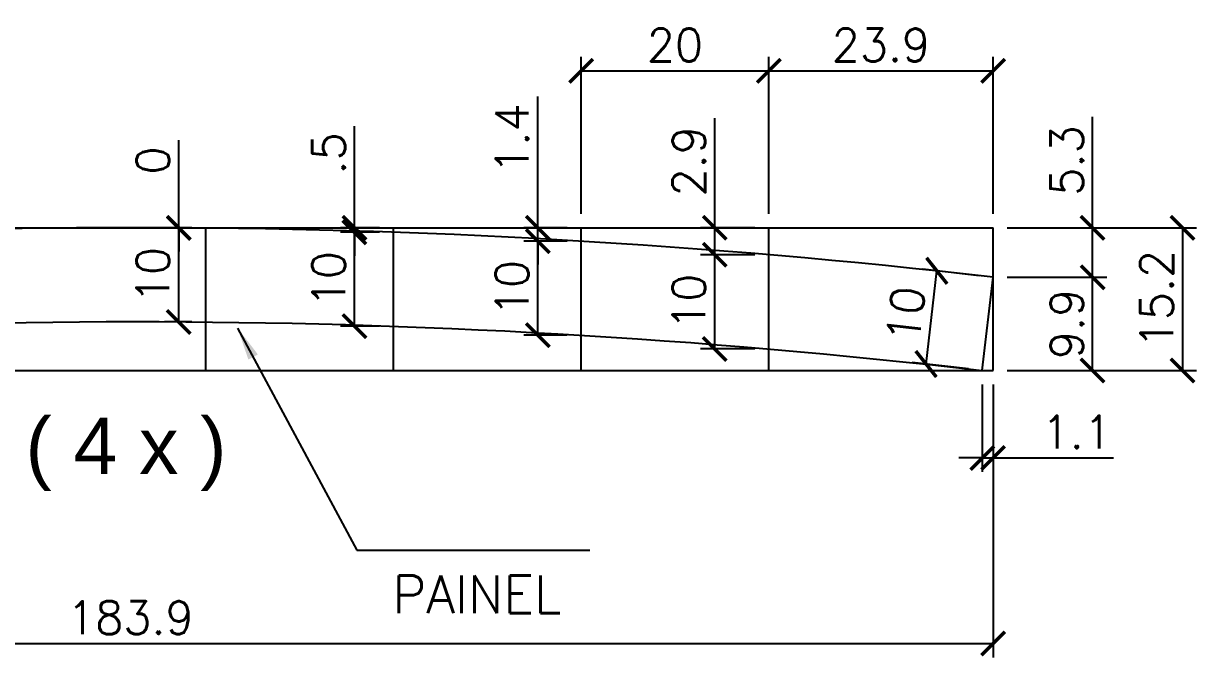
# Model space of a CAD drawing. Extents: x 2582 to 128055, y -26396 to 2611.
# Drawn here: x 2905.3 to 3155.4, y -4009.6 to -3874.4 of the extents above; entities that cross this region are included whole.
import ezdxf
from ezdxf.enums import TextEntityAlignment as Align

# ---------------------------------------------------------------- set-up
doc = ezdxf.new("R2010")
doc.units = 0
doc.header["$PDMODE"] = 35
for name, color, linetype in [('220', 4, 'Continuous'), ('COTA', 241, 'Continuous'), ('Painéis', 200, 'Continuous'), ('Romaneio', 10, 'Continuous')]:
    doc.layers.add(name, color=color, linetype=linetype)
doc.styles.add('ARIAL', font='arial.ttf')
doc.styles.add('COTA TECNICA', font='techl___.ttf', dxfattribs={"height": 10})
doc.styles.add('Romans', font='romans.shx')
doc.dimstyles.new('Cota Seção (2x)', dxfattribs={"dimtxt": 7, "dimasz": 5, "dimexe": 3, "dimexo": 3, "dimgap": 2, "dimtad": 3, "dimdec": 1, "dimlfac": 0.5, "dimzin": 12, "dimdsep": 46, "dimtxsty": 'Romans', "dimblk": 'ARCHTICK', "dimcen": 0, "dimclrd": 4, "dimclre": 4, "dimclrt": 1, "dimadec": 1, "dimazin": 3, "dimtfac": 1, "dimtdec": 1, "dimtmove": 0, "dimatfit": 3, "dimldrblk": 'OBLIQUE', "dimfxl": 1, "dimtolj": 1, "dimtzin": 12, "dimarcsym": 0})
doc.dimstyles.new('PAINEL', dxfattribs={"dimtxt": 10, "dimasz": 3, "dimexe": 3, "dimexo": 3, "dimgap": 3, "dimtad": 1, "dimdec": 1, "dimzin": 12, "dimdsep": 46, "dimtxsty": 'COTA TECNICA', "dimblk1": 'OBLIQUE', "dimblk2": 'OBLIQUE', "dimsah": 1, "dimcen": 0.9, "dimclrd": 4, "dimclre": 4, "dimclrt": 240, "dimadec": 1, "dimazin": 3, "dimtfac": 1, "dimtdec": 1, "dimtmove": 0, "dimatfit": 3, "dimfxl": 1, "dimtolj": 1, "dimtzin": 12, "dimarcsym": 0})

# ---------------------------------------------------------------- blocks, each defined once
blk = doc.blocks.new('_ArchTick')
at = {"color": 0, "linetype": 'ByBlock', "const_width": 0.15}
blk.add_lwpolyline([(-0.5, -0.5), (0.5, 0.5)], dxfattribs=at)
blk = doc.blocks.new('*D764')
at = {"layer": '220', "color": 4, "lineweight": -2, "transparency": 16777216}
for p, q in [((2941.19, -3918.03), (2935.4, -3918.03)), ((2938.4, -3938.03), (2938.4, -3918.03)), ((2941.19, -3938.03), (2935.4, -3938.03))]:
    blk.add_line(p, q, dxfattribs=at)
at = {"layer": 'Defpoints', "color": 0, "transparency": 16777216}
for p in [(2938.4, -3918.03), (2944.19, -3918.03), (2944.19, -3938.03)]:
    blk.add_point(p, dxfattribs=at)
at = {"layer": '220', "color": 4, "lineweight": -2, "transparency": 16777216, "xscale": 5, "yscale": 5, "zscale": 5}
for p, rotation in [((2938.4, -3918.03), 90), ((2938.4, -3938.03), 270)]:
    blk.add_blockref('_ArchTick', p, dxfattribs=dict(at, rotation=rotation))
at = {"layer": '220', "color": 1, "transparency": 16777216, "insert": (2932.9, -3928.03), "char_height": 7, "attachment_point": 5, "rotation": 90, "style": 'Romans'}
blk.add_mtext('\\A1;10', dxfattribs=at)
blk = doc.blocks.new('_Oblique')
at = {"color": 0, "linetype": 'ByBlock', "lineweight": -2}
blk.add_line((-0.5, -0.5), (0.5, 0.5), dxfattribs=at)
blk = doc.blocks.new('*D765')
at = {"layer": '220', "color": 4, "lineweight": -2, "transparency": 16777216}
for p, q in [((2938.4, -3917.96), (2938.4, -3899.29)), ((2941.19, -3917.96), (2935.4, -3917.96)), ((2941.19, -3918.03), (2935.4, -3918.03)), ((2938.4, -3918.03), (2938.4, -3917.96)), ((2938.4, -3918.03), (2938.4, -3923.03))]:
    blk.add_line(p, q, dxfattribs=at)
at = {"layer": 'Defpoints', "color": 0, "transparency": 16777216}
for p in [(2938.4, -3917.96), (2944.19, -3917.96), (2944.19, -3918.03)]:
    blk.add_point(p, dxfattribs=at)
at = {"layer": '220', "color": 4, "lineweight": -2, "transparency": 16777216, "xscale": 5, "yscale": 5, "zscale": 5}
for p, rotation in [((2938.4, -3917.96), 270), ((2938.4, -3918.03), 90)]:
    blk.add_blockref('_ArchTick', p, dxfattribs=dict(at, rotation=rotation))
at = {"layer": '220', "color": 1, "transparency": 16777216, "insert": (2932.9, -3903.62), "char_height": 7, "attachment_point": 5, "rotation": 90, "style": 'Romans'}
blk.add_mtext('\\A1;0', dxfattribs=at)
blk = doc.blocks.new('*D766')
at = {"layer": '220', "color": 4, "lineweight": -2, "transparency": 16777216}
for p, q in [((2981.19, -3918.92), (2972.87, -3918.92)), ((2975.87, -3938.94), (2975.87, -3918.92)), ((2981.19, -3938.94), (2972.87, -3938.94))]:
    blk.add_line(p, q, dxfattribs=at)
at = {"layer": 'Defpoints', "color": 0, "transparency": 16777216}
for p in [(2975.87, -3918.92), (2984.19, -3918.92), (2984.19, -3938.94)]:
    blk.add_point(p, dxfattribs=at)
at = {"layer": '220', "color": 4, "lineweight": -2, "transparency": 16777216, "xscale": 5, "yscale": 5, "zscale": 5}
for p, rotation in [((2975.87, -3918.92), 90), ((2975.87, -3938.94), 270)]:
    blk.add_blockref('_ArchTick', p, dxfattribs=dict(at, rotation=rotation))
at = {"layer": '220', "color": 1, "transparency": 16777216, "insert": (2970.37, -3928.93), "char_height": 7, "attachment_point": 5, "rotation": 90, "style": 'Romans'}
blk.add_mtext('\\A1;10', dxfattribs=at)
blk = doc.blocks.new('*D767')
at = {"layer": '220', "color": 4, "lineweight": -2, "transparency": 16777216}
for p, q in [((2975.87, -3917.96), (2975.87, -3896.29)), ((2981.19, -3917.96), (2972.87, -3917.96)), ((2975.87, -3918.92), (2975.87, -3917.96)), ((2981.19, -3918.92), (2972.87, -3918.92)), ((2975.87, -3918.92), (2975.87, -3923.92))]:
    blk.add_line(p, q, dxfattribs=at)
at = {"layer": 'Defpoints', "color": 0, "transparency": 16777216}
for p in [(2975.87, -3917.96), (2984.19, -3917.96), (2984.19, -3918.92)]:
    blk.add_point(p, dxfattribs=at)
at = {"layer": '220', "color": 4, "lineweight": -2, "transparency": 16777216, "xscale": 5, "yscale": 5, "zscale": 5}
for p, rotation in [((2975.87, -3917.96), 270), ((2975.87, -3918.92), 90)]:
    blk.add_blockref('_ArchTick', p, dxfattribs=dict(at, rotation=rotation))
at = {"layer": '220', "color": 1, "transparency": 16777216, "insert": (2970.37, -3902.12), "char_height": 7, "attachment_point": 5, "rotation": 90, "style": 'Romans'}
blk.add_mtext('\\A1;.5', dxfattribs=at)
blk = doc.blocks.new('*D768')
at = {"layer": '220', "color": 4, "lineweight": -2, "transparency": 16777216}
for p, q in [((3021.19, -3920.82), (3011.97, -3920.82)), ((3014.97, -3940.85), (3014.97, -3920.82)), ((3021.19, -3940.85), (3011.97, -3940.85))]:
    blk.add_line(p, q, dxfattribs=at)
at = {"layer": 'Defpoints', "color": 0, "transparency": 16777216}
for p in [(3014.97, -3920.82), (3024.19, -3920.82), (3024.19, -3940.85)]:
    blk.add_point(p, dxfattribs=at)
at = {"layer": '220', "color": 4, "lineweight": -2, "transparency": 16777216, "xscale": 5, "yscale": 5, "zscale": 5}
for p, rotation in [((3014.97, -3920.82), 90), ((3014.97, -3940.85), 270)]:
    blk.add_blockref('_ArchTick', p, dxfattribs=dict(at, rotation=rotation))
at = {"layer": '220', "color": 1, "transparency": 16777216, "insert": (3009.47, -3930.83), "char_height": 7, "attachment_point": 5, "rotation": 90, "style": 'Romans'}
blk.add_mtext('\\A1;10', dxfattribs=at)
blk = doc.blocks.new('*D769')
at = {"layer": '220', "color": 4, "lineweight": -2, "transparency": 16777216}
for p, q in [((3014.97, -3917.96), (3014.97, -3889.96)), ((3021.19, -3917.96), (3011.97, -3917.96)), ((3014.97, -3920.82), (3014.97, -3917.96)), ((3021.19, -3920.82), (3011.97, -3920.82)), ((3014.97, -3920.82), (3014.97, -3925.82))]:
    blk.add_line(p, q, dxfattribs=at)
at = {"layer": 'Defpoints', "color": 0, "transparency": 16777216}
for p in [(3014.97, -3917.96), (3024.19, -3917.96), (3024.19, -3920.82)]:
    blk.add_point(p, dxfattribs=at)
at = {"layer": '220', "color": 4, "lineweight": -2, "transparency": 16777216, "xscale": 5, "yscale": 5, "zscale": 5}
for p, rotation in [((3014.97, -3917.96), 270), ((3014.97, -3920.82), 90)]:
    blk.add_blockref('_ArchTick', p, dxfattribs=dict(at, rotation=rotation))
at = {"layer": '220', "color": 1, "transparency": 16777216, "insert": (3009.47, -3898.96), "char_height": 7, "attachment_point": 5, "rotation": 90, "style": 'Romans'}
blk.add_mtext('\\A1;1.4', dxfattribs=at)
blk = doc.blocks.new('*D770')
at = {"layer": '220', "color": 4, "lineweight": -2, "transparency": 16777216}
for p, q in [((3061.19, -3923.72), (3049.67, -3923.72)), ((3052.67, -3943.79), (3052.67, -3923.72)), ((3061.19, -3943.79), (3049.67, -3943.79))]:
    blk.add_line(p, q, dxfattribs=at)
at = {"layer": 'Defpoints', "color": 0, "transparency": 16777216}
for p in [(3052.67, -3923.72), (3064.19, -3923.72), (3064.19, -3943.79)]:
    blk.add_point(p, dxfattribs=at)
at = {"layer": '220', "color": 4, "lineweight": -2, "transparency": 16777216, "xscale": 5, "yscale": 5, "zscale": 5}
for p, rotation in [((3052.67, -3923.72), 90), ((3052.67, -3943.79), 270)]:
    blk.add_blockref('_ArchTick', p, dxfattribs=dict(at, rotation=rotation))
at = {"layer": '220', "color": 1, "transparency": 16777216, "insert": (3047.17, -3933.75), "char_height": 7, "attachment_point": 5, "rotation": 90, "style": 'Romans'}
blk.add_mtext('\\A1;10', dxfattribs=at)
blk = doc.blocks.new('*D771')
at = {"layer": '220', "color": 4, "lineweight": -2, "transparency": 16777216}
for p, q in [((3052.67, -3917.96), (3052.67, -3894.62)), ((3061.19, -3917.96), (3049.67, -3917.96)), ((3052.67, -3923.72), (3052.67, -3917.96)), ((3061.19, -3923.72), (3049.67, -3923.72))]:
    blk.add_line(p, q, dxfattribs=at)
at = {"layer": 'Defpoints', "color": 0, "transparency": 16777216}
for p in [(3052.67, -3917.96), (3064.19, -3917.96), (3064.19, -3923.72)]:
    blk.add_point(p, dxfattribs=at)
at = {"layer": '220', "color": 4, "lineweight": -2, "transparency": 16777216, "xscale": 5, "yscale": 5, "zscale": 5}
for p, rotation in [((3052.67, -3917.96), 90), ((3052.67, -3923.72), 270)]:
    blk.add_blockref('_ArchTick', p, dxfattribs=dict(at, rotation=rotation))
at = {"layer": '220', "color": 1, "transparency": 16777216, "insert": (3047.17, -3903.79), "char_height": 7, "attachment_point": 5, "rotation": 90, "style": 'Romans'}
blk.add_mtext('\\A1;2.9', dxfattribs=at)
blk = doc.blocks.new('*D772')
at = {"layer": '220', "color": 4, "lineweight": -2, "transparency": 16777216}
for p, q in [((3109.03, -3928.17), (3097.04, -3926.79)), ((3097.73, -3947), (3100.02, -3927.13)), ((3106.74, -3948.04), (3094.75, -3946.65))]:
    blk.add_line(p, q, dxfattribs=at)
at = {"layer": 'Defpoints', "color": 0, "transparency": 16777216}
for p in [(3100.02, -3927.13), (3112.01, -3928.51), (3109.72, -3948.38)]:
    blk.add_point(p, dxfattribs=at)
at = {"layer": '220', "color": 4, "lineweight": -2, "transparency": 16777216, "xscale": 5, "yscale": 5, "zscale": 5}
for p, rotation in [((3100.02, -3927.13), 83.42189016623858), ((3097.73, -3947), 263.4218901662386)]:
    blk.add_blockref('_ArchTick', p, dxfattribs=dict(at, rotation=rotation))
at = {"layer": '220', "color": 1, "transparency": 16777216, "insert": (3093.41, -3936.43), "char_height": 7, "attachment_point": 5, "rotation": 83.4219, "style": 'Romans'}
blk.add_mtext('\\A1;10', dxfattribs=at)
blk = doc.blocks.new('*D773')
at = {"layer": '220', "color": 4, "lineweight": -2, "transparency": 16777216}
for p, q in [((3115.01, -3928.51), (3136.23, -3928.51)), ((3133.23, -3948.38), (3133.23, -3928.51)), ((3115.01, -3948.38), (3136.23, -3948.38))]:
    blk.add_line(p, q, dxfattribs=at)
at = {"layer": 'Defpoints', "color": 0, "transparency": 16777216}
for p in [(3112.01, -3928.51), (3133.23, -3928.51), (3112.01, -3948.38)]:
    blk.add_point(p, dxfattribs=at)
at = {"layer": '220', "color": 4, "lineweight": -2, "transparency": 16777216, "xscale": 5, "yscale": 5, "zscale": 5}
for p, rotation in [((3133.23, -3928.51), 90), ((3133.23, -3948.38), 270)]:
    blk.add_blockref('_ArchTick', p, dxfattribs=dict(at, rotation=rotation))
at = {"layer": '220', "color": 1, "transparency": 16777216, "insert": (3127.73, -3938.45), "char_height": 7, "attachment_point": 5, "rotation": 90, "style": 'Romans'}
blk.add_mtext('\\A1;9.9', dxfattribs=at)
blk = doc.blocks.new('*D774')
at = {"layer": '220', "color": 4, "lineweight": -2, "transparency": 16777216}
for p, q in [((3133.23, -3917.96), (3133.23, -3894.29)), ((3115.01, -3917.96), (3136.23, -3917.96)), ((3133.23, -3928.51), (3133.23, -3917.96)), ((3115.01, -3928.51), (3136.23, -3928.51))]:
    blk.add_line(p, q, dxfattribs=at)
at = {"layer": 'Defpoints', "color": 0, "transparency": 16777216}
for p in [(3112.01, -3917.96), (3133.23, -3917.96), (3112.01, -3928.51)]:
    blk.add_point(p, dxfattribs=at)
at = {"layer": '220', "color": 4, "lineweight": -2, "transparency": 16777216, "xscale": 5, "yscale": 5, "zscale": 5}
for p, rotation in [((3133.23, -3917.96), 90), ((3133.23, -3928.51), 270)]:
    blk.add_blockref('_ArchTick', p, dxfattribs=dict(at, rotation=rotation))
at = {"layer": '220', "color": 1, "transparency": 16777216, "insert": (3127.73, -3903.62), "char_height": 7, "attachment_point": 5, "rotation": 90, "style": 'Romans'}
blk.add_mtext('\\A1;5.3', dxfattribs=at)
blk = doc.blocks.new('*D775')
at = {"layer": '220', "color": 4, "lineweight": -2, "transparency": 16777216}
for p, q in [((3115.01, -3917.96), (3155.39, -3917.96)), ((3152.39, -3917.96), (3152.39, -3948.38)), ((3115.01, -3948.38), (3155.39, -3948.38))]:
    blk.add_line(p, q, dxfattribs=at)
at = {"layer": 'Defpoints', "color": 0, "transparency": 16777216}
for p in [(3112.01, -3917.96), (3112.01, -3948.38), (3152.39, -3948.38)]:
    blk.add_point(p, dxfattribs=at)
at = {"layer": '220', "color": 4, "lineweight": -2, "transparency": 16777216, "xscale": 5, "yscale": 5, "zscale": 5}
for p, rotation in [((3152.39, -3917.96), 90), ((3152.39, -3948.38), 270)]:
    blk.add_blockref('_ArchTick', p, dxfattribs=dict(at, rotation=rotation))
at = {"layer": '220', "color": 1, "transparency": 16777216, "insert": (3146.89, -3933.17), "char_height": 7, "attachment_point": 5, "rotation": 90, "style": 'Romans'}
blk.add_mtext('\\A1;15.2', dxfattribs=at)
blk = doc.blocks.new('*D779')
at = {"layer": '220', "color": 4, "lineweight": -2, "transparency": 16777216}
for p, q in [((3109.72, -3951.38), (3109.72, -3970)), ((3112.01, -3951.38), (3112.01, -3970)), ((3109.72, -3967), (3104.72, -3967)), ((3109.72, -3967), (3112.01, -3967)), ((3112.01, -3967), (3137.68, -3967))]:
    blk.add_line(p, q, dxfattribs=at)
at = {"layer": 'Defpoints', "color": 0, "transparency": 16777216}
for p in [(3109.72, -3948.38), (3112.01, -3948.38), (3112.01, -3967)]:
    blk.add_point(p, dxfattribs=at)
at = {"layer": '220', "color": 4, "lineweight": -2, "transparency": 16777216, "xscale": 5, "yscale": 5, "zscale": 5}
blk.add_blockref('_ArchTick', (3109.72, -3967), dxfattribs=at)
at = {"layer": '220', "color": 4, "lineweight": -2, "transparency": 16777216, "xscale": 5, "yscale": 5, "zscale": 5, "rotation": 180}
blk.add_blockref('_ArchTick', (3112.01, -3967), dxfattribs=at)
at = {"layer": '220', "color": 1, "transparency": 16777216, "insert": (3129.85, -3961.5), "char_height": 7, "attachment_point": 5, "style": 'Romans'}
blk.add_mtext('\\A1;1.1', dxfattribs=at)
blk = doc.blocks.new('*D780')
at = {"layer": '220', "color": 4, "lineweight": -2, "transparency": 16777216}
for p, q in [((2744.19, -3951.38), (2744.19, -4009.56)), ((3112.01, -3951.38), (3112.01, -4009.56)), ((2744.19, -4006.56), (3112.01, -4006.56))]:
    blk.add_line(p, q, dxfattribs=at)
at = {"layer": 'Defpoints', "color": 0, "transparency": 16777216}
for p in [(2744.19, -3948.38), (3112.01, -3948.38), (3112.01, -4006.56)]:
    blk.add_point(p, dxfattribs=at)
at = {"layer": '220', "color": 4, "lineweight": -2, "transparency": 16777216, "xscale": 5, "yscale": 5, "zscale": 5, "rotation": 180}
blk.add_blockref('_ArchTick', (2744.19, -4006.56), dxfattribs=at)
at = {"layer": '220', "color": 4, "lineweight": -2, "transparency": 16777216, "xscale": 5, "yscale": 5, "zscale": 5}
blk.add_blockref('_ArchTick', (3112.01, -4006.56), dxfattribs=at)
at = {"layer": '220', "color": 1, "transparency": 16777216, "insert": (2928.1, -4001.06), "char_height": 7, "attachment_point": 5, "style": 'Romans'}
blk.add_mtext('\\A1;183.9', dxfattribs=at)
blk = doc.blocks.new('*D782')
at = {"layer": '220', "color": 4, "lineweight": -2, "transparency": 16777216}
for p, q in [((3024.19, -3914.96), (3024.19, -3881.5)), ((3064.19, -3914.96), (3064.19, -3881.5)), ((3024.19, -3884.5), (3064.19, -3884.5))]:
    blk.add_line(p, q, dxfattribs=at)
at = {"layer": 'Defpoints', "color": 0, "transparency": 16777216}
for p in [(3064.19, -3884.5), (3024.19, -3917.96), (3064.19, -3917.96)]:
    blk.add_point(p, dxfattribs=at)
at = {"layer": '220', "color": 4, "lineweight": -2, "transparency": 16777216, "xscale": 5, "yscale": 5, "zscale": 5, "rotation": 180}
blk.add_blockref('_ArchTick', (3024.19, -3884.5), dxfattribs=at)
at = {"layer": '220', "color": 4, "lineweight": -2, "transparency": 16777216, "xscale": 5, "yscale": 5, "zscale": 5}
blk.add_blockref('_ArchTick', (3064.19, -3884.5), dxfattribs=at)
at = {"layer": '220', "color": 1, "transparency": 16777216, "insert": (3044.19, -3879), "char_height": 7, "attachment_point": 5, "style": 'Romans'}
blk.add_mtext('\\A1;20', dxfattribs=at)
blk = doc.blocks.new('*D783')
at = {"layer": '220', "color": 4, "lineweight": -2, "transparency": 16777216}
for p, q in [((3064.19, -3914.96), (3064.19, -3881.5)), ((3112.01, -3914.96), (3112.01, -3881.5)), ((3064.19, -3884.5), (3112.01, -3884.5))]:
    blk.add_line(p, q, dxfattribs=at)
at = {"layer": 'Defpoints', "color": 0, "transparency": 16777216}
for p in [(3112.01, -3884.5), (3064.19, -3917.96), (3112.01, -3917.96)]:
    blk.add_point(p, dxfattribs=at)
at = {"layer": '220', "color": 4, "lineweight": -2, "transparency": 16777216, "xscale": 5, "yscale": 5, "zscale": 5, "rotation": 180}
blk.add_blockref('_ArchTick', (3064.19, -3884.5), dxfattribs=at)
at = {"layer": '220', "color": 4, "lineweight": -2, "transparency": 16777216, "xscale": 5, "yscale": 5, "zscale": 5}
blk.add_blockref('_ArchTick', (3112.01, -3884.5), dxfattribs=at)
at = {"layer": '220', "color": 1, "transparency": 16777216, "insert": (3088.1, -3879), "char_height": 7, "attachment_point": 5, "style": 'Romans'}
blk.add_mtext('\\A1;23.9', dxfattribs=at)

msp = doc.modelspace()

# ---------------------------------------------------------------- linework, layer by layer
at = {"layer": 'COTA', "linetype": 'ByBlock'}
for p, q in [((2744.19, -3917.96), (3112.01, -3917.96)), ((2944.19, -3948.38), (2944.19, -3917.96)), ((2984.19, -3948.38), (2984.19, -3917.96)), ((3024.19, -3948.38), (3024.19, -3917.96)), ((3064.19, -3948.38), (3064.19, -3917.96)), ((3112.01, -3948.38), (3112.01, -3917.96)), ((2744.19, -3948.38), (3112.01, -3948.38))]:
    msp.add_line(p, q, dxfattribs=at)
at = {"layer": 'Painéis'}
msp.add_lwpolyline([(3109.72, -3948.38), (3112.01, -3928.51, 0.057698), (2744.19, -3928.62), (2747.44, -3948.38, -0.057547)], format="xyb", close=True, dxfattribs=at)

# ---------------------------------------------------------------- texts
at = {"color": 240, "insert": (3019.97, -3992.09), "char_height": 8, "attachment_point": 3, "style": 'Romans'}
msp.add_mtext('\\A1;PAINEL', dxfattribs=at)
at = {"layer": 'Romaneio', "color": 255, "linetype": 'ByBlock', "style": 'ARIAL'}
msp.add_text('( 4 x )', height=12, dxfattribs=at).set_placement((2927.17, -3964.44), align=Align.MIDDLE_CENTER)

# ---------------------------------------------------------------- dimensions: what is measured, and where the dimension line sits
at = {"layer": '220'}
for base, p1, p2, picture, middle in [((3064.19, -3884.5), (3024.19, -3917.96), (3064.19, -3917.96), '*D782', (3044.19, -3879)), ((3112.01, -3884.5), (3064.19, -3917.96), (3112.01, -3917.96), '*D783', (3088.1, -3879))]:
    dim = msp.add_linear_dim(base=base, p1=p1, p2=p2, dimstyle='Cota Seção (2x)', override={"dimtmove": 1}, dxfattribs=at)
    dim.commit()
    dim.dimension.update_dxf_attribs({"geometry": picture, "text_midpoint": middle})
for base, p1, p2, picture, middle in [((3014.97, -3917.96), (3024.19, -3920.82), (3024.19, -3917.96), '*D769', (3009.47, -3898.96)), ((3052.67, -3917.96), (3064.19, -3923.72), (3064.19, -3917.96), '*D771', (3047.17, -3903.79)), ((2975.87, -3917.96), (2984.19, -3918.92), (2984.19, -3917.96), '*D767', (2970.37, -3902.12)), ((2938.4, -3917.96), (2944.19, -3918.03), (2944.19, -3917.96), '*D765', (2932.9, -3903.62)), ((2938.4, -3918.03), (2944.19, -3938.03), (2944.19, -3918.03), '*D764', (2932.9, -3928.03)), ((2975.87, -3918.92), (2984.19, -3938.94), (2984.19, -3918.92), '*D766', (2970.37, -3928.93)), ((3014.97, -3920.82), (3024.19, -3940.85), (3024.19, -3920.82), '*D768', (3009.47, -3930.83)), ((3052.67, -3923.72), (3064.19, -3943.79), (3064.19, -3923.72), '*D770', (3047.17, -3933.75))]:
    dim = msp.add_linear_dim(base=base, p1=p1, p2=p2, angle=90, dimstyle='Cota Seção (2x)', dxfattribs=at)
    dim.commit()
    dim.dimension.update_dxf_attribs({"geometry": picture, "text_midpoint": middle})
for p1, p2, distance, picture, middle in [((3112.01, -3928.51), (3112.01, -3917.96), -21.22, '*D774', (3127.73, -3903.62)), ((3112.01, -3917.96), (3112.01, -3948.38), 40.37, '*D775', (3146.89, -3933.17)), ((3109.72, -3948.38), (3112.01, -3928.51), 12.07, '*D772', (3093.41, -3936.43)), ((3112.01, -3948.38), (3112.01, -3928.51), -21.22, '*D773', (3127.73, -3938.45)), ((2744.19, -3948.38), (3112.01, -3948.38), -58.18, '*D780', (2928.1, -4001.06)), ((3109.72, -3948.38), (3112.01, -3948.38), -18.62, '*D779', (3129.85, -3961.5))]:
    dim = msp.add_aligned_dim(p1=p1, p2=p2, distance=distance, dimstyle='Cota Seção (2x)', dxfattribs=at)
    dim.commit()
    dim.dimension.update_dxf_attribs({"geometry": picture, "text_midpoint": middle})

# ---------------------------------------------------------------- leaders
at = {"annotation_type": 0, "has_hookline": 1, "hookline_direction": 1, "horizontal_direction": (-1, 0, 0)}
msp.add_leader([(2950.96, -3939.33), (2976.36, -3986.69), (3022.04, -3986.69)], dimstyle='PAINEL', override={"dimasz": 7}, dxfattribs=at)

doc.saveas('drawing.dxf')
